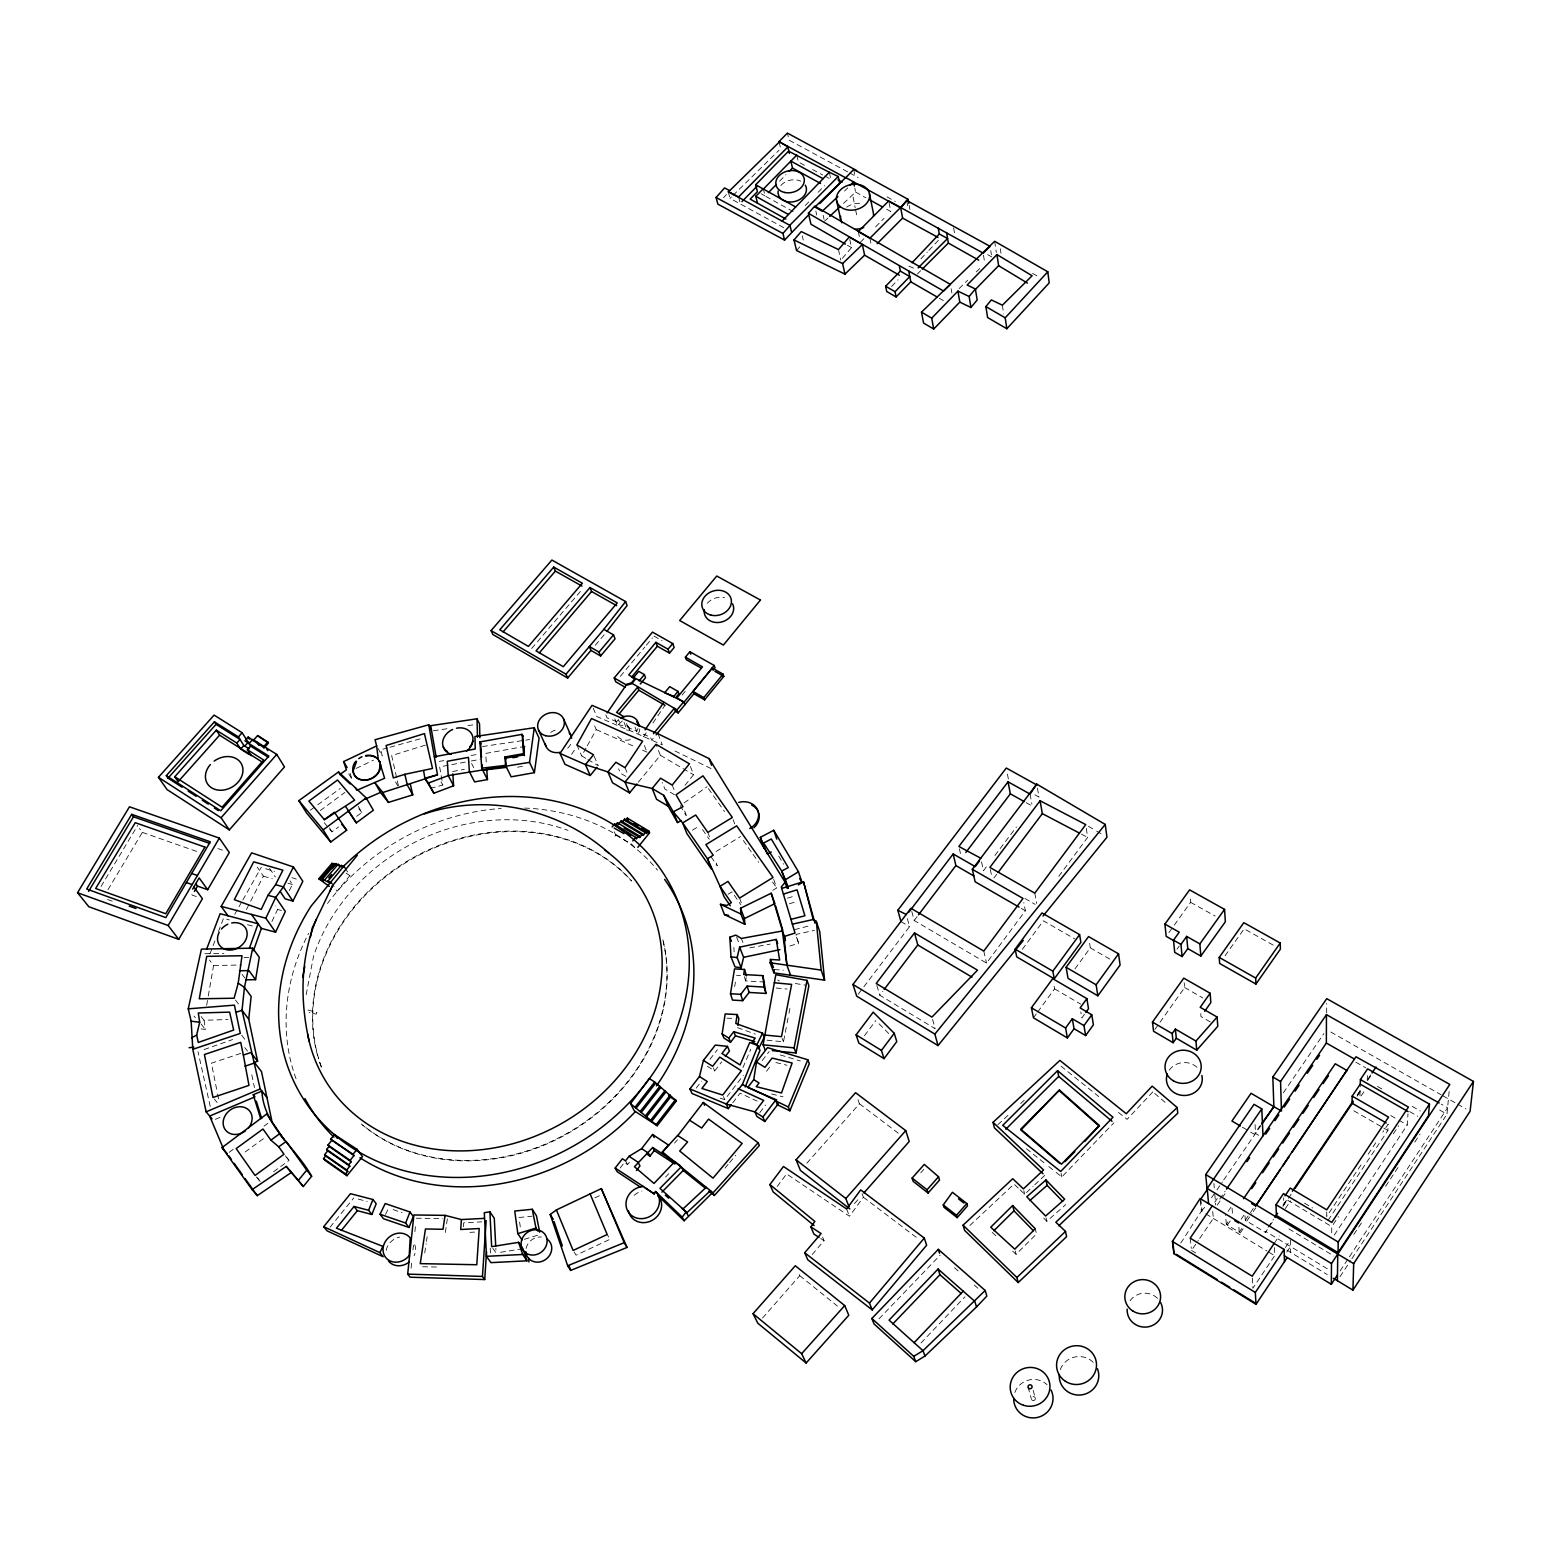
<?xml version="1.0" encoding="UTF-8"?>
<svg xmlns="http://www.w3.org/2000/svg" width="1551" height="1551" viewBox="0 0 1551 1551"><rect width="100%" height="100%" fill="white"/><g stroke="black" fill="none" stroke-linecap="round" stroke-linejoin="round"><path stroke-width="0.75" stroke-dasharray="5 3.75" d="M1326.687 1012.939L1326.706 1003.4M1326.745 1212.048L1326.725 1216.43L1361.468 1164.239M1331.689 1232.851L1331.747 1226.628L1338.435 1216.546M1359.936 1095.588L1360.266 1084.168M1367.226 1080.62L1367.478 1073.563M1328.024 1220.424L1387.874 1130.466L1388.203 1124.087L1382.852 1132.114M1334.287 1235.081L1407.242 1125.037L1407.978 1113.851M463.419 1226.763L463.691 1222.808L481.76 1221.858M1449.138 1091.439L1446.967 1114.2L1438.591 1109.43M411.073 1268.214L411.771 1261.448M412.993 1249.873L413.477 1245.22M414.892 1231.668L415.59 1224.941M445.35 1232.502L447.386 1218.601M424.722 1252.937L426.098 1243.708M426.447 1241.401L427.145 1236.806M764.798 982.035L745.663 980.93L746.205 977.557M734.67 986.552L735.407 982.054M206.651 1005.358L207.873 998.321M208.28 995.975L213.573 965.497L209.463 960.011M306.167 994.734L313.535 956.288A184.705 158.629 -30.1 0 1 567.957 830.367M767.047 1040.198L783.468 1041.807L784.845 1034.711M785.31 1032.326L786.687 1025.23M787.132 1022.846L788.509 1015.75M788.974 1013.365L790.351 1006.269M626.914 729.59L627.089 730.812M210.005 953.826L215.066 940.526M218.439 931.647L223.48 918.347L229.335 919.898M742.948 1067.573L750.781 1049.271M271.929 921.449L277.629 909.448L275.206 905.92M385.54 1214.452L388.622 1208.055M289.281 890.642L292.383 884.477L290.018 880.89M246.415 909.584L249.595 903.302M250.661 901.228L263.399 876.16L257.33 867.203M585.832 758.361L581.703 755.899L586.162 747.815M587.286 745.798L596.224 729.61L593.393 722.96M234.744 914.276L241.685 902.003M242.848 899.948L261.344 867.222M101.048 886.416L137.69 825.423M107.988 889.673L142.343 832.364L139.493 828.486M658.012 733.797L662.316 744.848L627.108 729.28L629.396 729.067L629.105 730.851M1180.757 1243.107L1201.366 1211.157L1200.338 1200.668M1340.122 1270.909L1348.09 1258.83M1349.409 1256.814L1447.587 1107.744L1441.267 1104.157M1340.025 1276.706L1350.591 1260.653M1351.91 1258.656L1445.648 1116.216M1353.849 1234.402L1361.797 1222.382M1385.625 1186.282L1398.866 1166.236M1414.745 1142.176L1420.037 1134.149M571.582 754.368L575.557 748.377M1393.38 1133.82L1398.731 1125.755M1368.156 1154.196L1377.521 1140.14M1285.391 1247.508L1289.114 1241.944M1286.807 1252.064L1290.51 1246.519M1274.224 1243.359L1279.207 1235.953M1274.321 1247.547L1274.651 1255.728L1252.898 1288.202L1252.2 1276.202M1268.078 1227.287L1273.468 1219.28M1282.91 1205.243L1286.962 1199.233M1357.125 1095.045L1361.177 1089.035M1367.924 1079.011L1370.619 1074.998M1286.458 1200.571L1283.84 1204.468L1283.646 1197.837M1357.377 1095.239L1360.053 1091.264M1245.026 1215.868L1245.298 1220.191L1265.422 1232.386L1268.117 1228.373M1269.474 1226.376L1273.526 1220.366M1282.948 1206.348L1287 1200.338M1288.338 1198.341L1292.39 1192.331M1357.106 1096.208L1361.138 1090.198M1367.885 1080.194L1371.937 1074.184M1285.333 1208.559L1290.548 1200.804M1361.061 1095.995L1364.628 1090.683M1241.13 1219.26L1244.891 1213.696M1245.298 1220.191L1249.156 1214.491M1250.455 1212.591L1255.593 1204.972M1241.731 1228.547L1239.249 1232.231L1226.337 1224.379L1228.819 1220.695M1246.752 1221.122L1251.909 1213.522M1253.189 1211.622L1255.748 1207.841M1243.107 1228.76L1239.385 1234.286L1238.764 1225.29M1228.121 1211.389L1231.882 1205.844M1230.234 1220.947L1226.492 1226.434L1225.6 1215.092M646.244 732.809L643.568 736.744L642.366 733.759L650.489 737.268L651.672 740.254L654.638 736.628M652.932 722.999L664.991 705.317M1214.782 1202.161L1217.283 1198.496M1219.765 1199.059L1225.174 1191.149M1217.244 1205.108L1225.348 1193.242M1192.893 1248.419L1198.341 1240.432M1199.698 1238.435L1213.347 1218.446L1212.417 1207.977M1201.366 1211.157L1206.116 1205.65M1211.525 1197.74L1215.577 1191.827M1216.934 1189.85L1222.343 1181.94M1223.681 1179.962L1260.769 1125.813M1283.336 1092.835L1323.914 1033.567M1225.077 955.765L1244.135 928.836L1274.34 945.742M1154.933 1029.379L1184.654 987.522L1184.208 982.83M1176.976 949.193L1179.245 946.013M1168.911 932.597L1172.983 926.916M1174.34 925.036L1190.645 902.333L1190.121 896.11M1260.284 1125.522L1254.837 1133.064L1259.315 1135.72M1084.498 1014.276L1081.822 1017.979L1080.795 1011.95M1033.451 1017.805L1036.281 1013.927M1037.677 1012.008L1054.602 988.84L1053.478 982.733M1074.998 968.852L1090.295 947.855L1089.597 943.338M777.187 1186.496L786.609 1173.933L849.425 1216.217L863.403 1197.236L862.046 1193.572M1022.361 949.29L1043.416 920.809L1074.63 938.82M911.775 911.445L914.198 920.499L986.514 963.074L1025.385 910.767L1023.796 902.546M1058.751 876.315L1087.619 837.404L1085.758 824.609M993.939 878.002L996.789 874.202M986.32 866.912L983.45 870.731L980.93 859.099M994.928 855.512L1016.428 826.993M864.508 1035.622L875.83 1020.577M932.578 1019.395L935.117 1028.662L879.805 995.219L882.732 991.341M858.168 994.307L862.453 988.666M863.868 986.785L909.526 926.645L906.463 915.342M914.198 920.499L917.068 916.699M759.777 1112.629L765.593 1104.991M766.562 1071.256L770.808 1065.692M720.149 1098.166L724.744 1099.62L743.336 1075.386M762.22 1060.535L769.102 1051.559M732.731 1102.839L740.098 1093.222L757.082 1101.074M696.128 1088.201L701.575 1081.144M707.353 1066.254L714.72 1070.927L721.797 1061.756M620.129 1168.077L624.433 1162.513L627.593 1164.607L629.939 1161.583M709.951 1059.333L717.357 1049.775M684.999 785.329L693.568 774.763L689.439 763.829M330.072 1227.19L353.783 1197.934M345.001 867.765L349.867 875.598L337.013 891.36L333.291 885.524M614.971 836.183L615.805 835.155L613.983 831.026M638.353 782.169L660.358 755.298L656.034 744.286M682.13 695.081L685.154 691.397M620.361 676.333L644.809 647.058M646.34 645.216L652.448 637.907M725.034 1168.077L728.078 1164.433M729.61 1162.61L735.736 1155.34M595.293 645.274L605.413 633.293M531.683 648.512L582.42 589.031M842.329 258.377L851.538 247.637L849.696 239.125M812.201 1254.565L824.085 1240.684L822.592 1237.136M796.555 250.525L800.878 245.523M854.504 1203.595L859.196 1198.264M762.549 1318.001L799.754 1275.678L797.97 1271.704M806.811 1163.231L859.409 1103.789L857.877 1099.349M723.522 197.772L726.353 194.573M920.751 1172.827L923.776 1169.396M674.53 1143.087L677.477 1139.83M1152.878 1091.865L1127.092 1119.357L1115.751 1110.245M920.926 258.804L927.304 252.037M928.894 250.351L938.471 240.231M665.573 1177.073L668.772 1173.7M921.023 1342.972L964.974 1296.791M879.029 1318.815L940.177 1255.147M1056.231 1172.459L1061.815 1176.918L1113.87 1122.846M805.26 205.546L810.087 200.583M818.153 192.285L824.589 185.655M891.612 286.47L898.126 279.762M779.591 181.196L786.027 174.643M860.514 242.111L863.868 238.718M875.656 226.814L884.051 218.323M917.397 273.965L920.654 270.727M1012.667 1251.172L1016.079 1254.294L1036.495 1233.995L1035.273 1228.76M783.759 227.667L730.017 198.354L731.374 197.016M733.08 195.348L778.97 150.273M959.1 288.564L967.669 280.246M976.238 271.929L979.67 268.594M844.461 191.044L847.874 187.787M824.492 221.27L827.963 218.012M843.511 203.433L855.629 192.072L854.775 188.039M1020.131 1189.888L1024.688 1194.231L1033.063 1186.379M1034.73 1184.809L1044.773 1175.387M969.918 1225.445L1014.063 1184.111L1018.619 1188.454M997.933 1124.649L1010.205 1113.269M1020.713 1103.537L1024.222 1100.279M1043.668 1218.097L1046.809 1221.296L1065.77 1204.565M229.238 1152.315L235.035 1147.953M264 1126.162L267.858 1123.254M324.198 822.631L331.895 831.859L338.545 826.954M356.614 816.369L361.868 812.472L358.223 806.326M320.281 810.572L344.923 792.406M273.635 1171.684L289.009 1160.439L285.054 1154.894M245.174 1151.966L266.152 1136.67M310.297 810.204L315.9 806.132M317.781 804.775L340.251 788.47M622.319 720.982L617.531 725.48L614.603 718.365M684.127 802.895L707.062 786.725M772.805 890.352L776.721 887.947L773.038 877.478M728.02 894.287L731.975 891.864L740.893 904.756M716.097 851.499L740.544 836.551M692.444 830.212L699.85 825.694M356.032 768.462L373.5 760.164M594.828 1197.876L600.431 1195.278M215.356 1119.337L221.793 1116.604M204.015 1049.562L232.611 1039.558M240.735 1053.381L211.421 1063.191L217.14 1091.691M787.501 898.184L793.996 896.168M789.304 903.787L796.09 901.674M789.847 946.032L798.61 943.299L795.954 934.419L814.372 930.348M425.323 745.139L391.666 755.589L396.823 778.641M524.354 1239.327L537.887 1235.178M387.672 747.873L380.712 749.812L382.244 756.016L377.746 747.95M389.98 747.233L420.147 738.838M430.306 788.373L442.81 785.039L439.631 766.853L469.1 761.405M794.539 929.65L808.401 926.083M439.263 761.425L443.799 760.572M471.077 755.531L477.902 754.251M471.368 760.979L480.422 759.311M452.64 771.526L464.331 769.354M749.831 947.835L770.188 944.113M525.227 746.341L485.696 753.437L486.335 762.956M517.472 767.202L524.393 765.961M500.546 1252.297L522.881 1248.729M433.349 730.773L447.211 728.718M467.995 725.616L474.916 724.588M482.477 746.554L529.628 739.556M518.984 1217.516L532.071 1216.197M469.934 1232.347L474.548 1232.095M201.165 1016.622L204.015 1020.248L227.997 1019.569M204.906 953.71L223.945 953.342M243.934 957.607L248.683 957.529M213.573 965.497L241.626 964.993M416.288 1218.214L442.597 1218.543M422.647 1266.76L439.107 1267.089M726.934 1018.135L731.704 1018.367M736.512 975.288L740.486 975.521M774.22 969.588L783.371 970.15M776.217 988.026L787.055 989.053M201.145 1028.914L205.391 1029.418L204.015 1020.248M795.275 983.508L806.617 985.331M775.868 1062.532L786.977 1065.266M771.584 1093.959L783.042 1096.809M358.262 1199.097L367.219 1201.424M277.629 909.448L281.487 910.476M247.481 924.706L254.422 926.548M308.009 1010.031L316.908 1012.454L316.113 1014.18L309.172 1012.28M263.399 876.16L272.317 878.719M287.924 883.198L292.383 884.477M780.269 1054.932L800.374 1061M265.706 868.696L274.449 871.662M291.918 877.614L296.28 879.087M393.12 1209.586L402.097 1212.649M217.877 848.552L222.433 850.161M142.343 832.364L198.237 851.964M196.318 896.536L192.246 895.101L190.54 892.756M107.581 899.483L114.328 901.926M737.539 1027.634L755.318 1034.09M625.053 728.737L596.728 716.484L592.036 705.356M908.886 266.093L916.544 269.467M596.224 729.61L633.777 746.283M642.599 750.199L647.019 752.157M675.015 751.033L711.056 768.579M1081.454 834.147L1087.619 837.404M804.465 165.259L798.377 162.041L796.787 155.061M812.588 169.563L822.709 174.953M824.744 176.019L830.832 179.257L829.32 172.277M847.641 171.87L789.032 140.113L787.404 133.095M849.735 172.995L858.11 177.531M887.017 196.899L895.354 201.494M855.629 192.072L865.962 197.811M886.649 209.249L890.778 211.537L888.82 201.339M761.114 193.759L764.779 195.814M793.201 211.595L765.108 195.988L763.383 189.067M1034.924 794.829L1038.996 797.078L1036.921 785.058M1026.239 802.72L1032.21 806.055M987.638 254.616L991.709 256.904M1190.645 902.333L1215.15 916.059M653.979 636.065L662.064 640.641M1330.777 1031.997L1440.976 1094.715M1443.07 1095.898L1455.536 1102.994M1457.63 1104.176L1465.947 1108.907M1355.845 1062.202L1365.811 1067.883M615.805 835.155L631.49 844.112L636.375 849.134M1032.539 273.364L1038.782 276.931M1377.443 1086.456L1383.57 1089.965M1412.166 1106.348L1420.328 1111.02M1409.685 1111.621L1417.827 1116.293M1184.654 987.522L1202.781 997.933M1024.94 898.514L1035.06 904.349M847.466 245.31L851.538 247.637M939.324 298.277L943.415 300.642M1390.762 1115.537L1396.947 1119.105M1399.002 1120.287L1407.242 1125.037M1090.295 947.855L1110.167 959.293M1021.198 908.343L1025.385 910.767M1210.323 1021.954L1200.978 1016.564L1200.59 1011.931M1353.868 1110.807L1381.883 1126.995M1383.88 1128.159L1387.874 1130.466M660.358 755.298L693.568 774.763M1054.602 988.84L1080.524 1004.04M1088.414 826.276L1094.599 829.921M1096.654 831.142L1102.839 834.787M900.957 921.565L909.526 926.645M1242.332 1127.17L1248.555 1130.853M1250.629 1132.094L1254.798 1134.537M674.511 794.752L664.894 789.052L662.296 782.538M625.906 776.392L620.458 773.154L618.616 768.792M587.907 759.583L598.259 765.748L593.529 754.814M1304.527 1203.169L1312.592 1207.977M1287.66 1200.241L1331.747 1226.628M1288.9 1228.896L1333.879 1256.019M1327.268 1268.757L1265.383 1231.3L1265.422 1232.386M1286.826 1250.067L1327.229 1274.573M1205.825 1213.871L1266.818 1250.959M1268.776 1252.161L1274.651 1255.728M777.788 980.019L779.377 980.988M1191.517 1250.436L1195.608 1252.937M346.106 873.174L349.867 875.598M820.673 1238.473L824.085 1240.684M859.409 1103.789L899.638 1134.246M863.403 1197.236L918.987 1239.385M1026.432 1148.729L1046.906 1165.053M1048.767 1166.526L1054.35 1170.986M1061.02 1066.177L1098.767 1096.576M799.754 1275.678L837.462 1306.116M1154.642 1093.397L1167.108 1104.06M954.544 1267.749L958.13 1270.889M974.28 1285.062L977.867 1288.222M992.194 1232.405L997.312 1237.097M879.068 1023.815L890.332 1035.137M256.342 1176.976L258.92 1180.02M358.785 808.827L361.868 812.472M214.368 1099.155L217.179 1102.548M285.248 1155.805L289.009 1160.439M201.107 1024.028L205.391 1029.418M194.011 1016.06L195.31 1017.689M244.787 1047.604L247.501 1051.113M241.665 1035.196L245.814 1040.585M235.461 1000.007L239.533 1005.378M242.13 974.396L244.806 978.022M708.4 788.645L724.53 811.541M743.336 840.506L751.673 852.371M753.069 854.349L758.633 862.259M772.534 882.015L776.721 887.947M257.505 1177.713L260.2 1181.552M492.753 1248.245L496.087 1253.014L495.835 1248.381M702.525 829.552L709.234 839.207M711.192 857.005L717.279 865.788L714.856 859.467M629.57 729.338C628.659 721.797 619.14 728.892 616.445 721.952A12.253 10.256 -21.6 0 1 618.481 719.664L619.76 722.805L607.061 717.861L605.801 714.875M269.564 868.347L275.399 877.052M574.122 1252.025L576.1 1255.166L610.008 1239.288L607.178 1234.499M329.394 827.807L331.895 831.859M778.718 856.074L783.546 864.198M348.742 773.794L352.251 779.785L349.479 771.564M680.307 805.589L686.027 815.496M395.544 781.898L397.773 785.892M625.538 1160.846L627.593 1164.607M441.046 781.723L442.81 785.039M471.601 763.519L473.675 767.629M723.386 1096.576L724.744 1099.62M713.344 1067.844L714.72 1070.927M576.875 744.945L581.703 755.899M625.014 767.667L627.728 774.201M626.488 723.483L629.357 730.599M624.045 722.436L626.934 729.552M635.038 727.186L637.888 734.282A12.234 10.256 -21.6 0 0 639.768 728.912M644.382 745.546L646.147 749.947M672.184 785.058L674.743 791.553M736.628 937.134L739.013 943.26M684.65 811.037L686.337 815.341M846.633 1208.966L849.425 1216.217M741.339 938.452L742.929 942.523M782.15 1038.395L783.468 1041.807M707.838 832.402L709.466 836.668M739.536 898.087L741.882 904.291M733.119 819.626L734.689 823.911M796.458 937.172L798.61 943.299M876.819 985.428L879.805 995.219M744.364 976.665L745.663 980.93M628.31 726.198L628.097 727.477L636.627 731.161A12.253 10.256 -21.6 0 0 637.965 728.543M1028.08 1387.176L1031.376 1399.002M1033.14 1390.336L1035.312 1398.226A1.997 1.958 -16.4 0 1 1032.695 1400.475A1.997 1.958 -16.4 0 1 1032.035 1397.141A1.997 1.958 -16.4 0 1 1035.312 1398.226M728.33 191.994L730.017 198.354M738.625 196.977L740.273 203.317M1015.188 1250.862L1016.079 1254.294M1023.834 1190.664L1024.688 1194.231M779.164 142.169L780.676 148.605M802.274 235.81L803.263 240.056M959.39 848.804L960.457 853.477M1046.014 1217.787L1046.809 1221.296M815.826 211.033L816.737 215.027M983.78 951.073L986.514 963.074M823.154 215.259L824.046 219.253M397.327 780.948L398.374 785.562M838.471 249.575L840.797 260.161M210.238 1106.425L198.043 1051.83M858.304 231.584L859.622 237.885M990.313 869.491L991.632 875.733M853.108 197.132L855.144 207.756M855.59 209.87L856.928 216.229M251.785 1074.824L254.442 1087.561M869.878 238.253L871.604 246.687M1061.058 1173.293L1061.815 1176.918M853.67 169.466L855.357 177.648M217.605 1094.075L219.04 1101.191M1007.433 774.085L1008.577 780.134M1034.788 893.143L1036.708 903.438M909.157 205.43L909.914 209.521M906.734 200.816L907.878 206.942M1030.097 794.093L1031.861 804.058M951.131 288.719L951.887 293.042M953.632 227.861L954.699 234.182M983.508 255.217L984.478 261.518M1002.373 305.198L1003.671 313.981M990.759 250.603L991.399 254.81M994.676 241.297L996.324 252.425M1000.337 248.78L1000.977 253.24M519.604 1222.014L520.535 1228.76M1190.179 1238.144L1191.304 1248.381M1200.823 1198.981L1202.044 1211.583M1213.89 1183.587L1214.259 1187.93M1214.821 1194.425L1215.713 1204.991M1232.056 1208.19L1232.58 1215.189M733.856 947.409L734.127 951.752M1255.069 1124.494L1255.515 1133.471M490.213 1248.167L490.465 1252.995M1290.354 1240.083L1290.665 1252.394M570.574 744.267A13.591 11.322 -23.4 0 1 566.251 749.463M550.702 732.479A13.591 11.322 -23.4 0 1 557.1 729.59M414.737 1244.697A15.626 13.668 -39.9 0 1 414.136 1255.767M386.141 1250.455A15.626 13.668 -39.9 0 1 399.615 1237.097M526.099 1248.497A13.455 12.04 -37.7 0 1 541.241 1237.019M634.165 1195.317A17.177 15.549 -33.3 0 1 641.959 1191.11M630.326 739.653A12.234 10.256 -21.6 0 1 616.077 733.138M846.672 207.175A16.654 12.738 -12.7 0 1 862.918 203.704M780.87 185.441A14.386 10.896 -13.8 0 1 800.704 181.176M707.217 603.378A14.987 12.369 -17.9 0 1 724.53 597.736M1014.839 1392.507A19.698 19.213 -16.4 0 1 1047.061 1384.675M1060.302 1369.649A19.795 19.252 -6.9 0 1 1093.862 1362.999M1130.039 1300.804A17.681 16.964 0.9 0 1 1157.977 1298.827M1169.299 1070.112A17.933 16.46 -1.4 0 1 1197.605 1067.883M296.067 1078.779A210.917 181.603 -30.2 0 1 308.63 933.372M327.494 903.496A210.917 181.603 -30.2 0 1 501.225 808.459M524.587 808.071A210.917 181.603 -30.2 0 1 657.527 870.15M663.208 941.535A183.367 157.853 -30.2 0 1 572.92 1129.923A183.367 157.853 -30.2 0 1 362.701 1124.998M321.193 1066.778A183.367 157.853 -30.2 0 1 318.265 1057.956M317.625 1055.727A183.367 157.853 -30.2 0 1 413.671 857.393A183.367 157.853 -30.2 0 1 631.431 880.638M662.878 939.751A183.309 157.814 -30.2 0 1 571.989 1131.047A183.309 157.814 -30.2 0 1 359.425 1122.362M321.522 1067.204A183.309 157.814 -30.2 0 1 408.146 861.232A183.309 157.814 -30.2 0 1 631.645 881.123"/><path stroke-width="1.5" d="M1226.531 1189.171L1326.357 1043.047L1326.454 1014.645L1449.797 1084.44L1331.495 1263.542L1331.32 1284.286L1284.344 1255.767M1337.389 1280.719L1337.757 1254.061M1360.401 1079.574L1408.424 1107.084L1331.786 1222.421L1283.511 1193.572L1276.008 1204.7L1276.395 1215.499L1338.048 1252.607L1338.203 1242.021L1429.44 1104.118L1367.633 1068.852L1360.401 1079.574L1360.266 1084.168L1352.181 1096.15L1352.026 1103.207L1386.187 1122.924M380.266 764.158L384.609 778.253L356.866 790.293L355.412 787.811M1292.041 1152.257L1347.315 1069.589M1333.317 1278.257L1352.937 1290.141L1353.674 1263.638L1473.45 1081.435L1326.725 998.65L1272.828 1077.034L1273.875 1106.658L1262.068 1123.893M1439.173 1102.955L1355.981 1056.793L1255.651 1205.98L1251.618 1203.557M484.048 1218.388L461.403 1219.571L445.059 1215.364L413.884 1214.976L407.68 1274.108L410.123 1277.21L484.726 1279.556L482.458 1276.434L486.161 1220.579M484.726 1279.556L486.549 1251.696M380.363 764.721L379.006 771.157A14.405 11.788 -27.7 0 1 360.394 779.513C352.174 777.613 350.39 766.698 356.051 761.134M461.403 1219.571L460.705 1229.497L479.22 1228.528L476.777 1264.744L420.243 1263.638L425.459 1228.974L443.004 1229.284L445.059 1215.364M1429.44 1104.118L1428.51 1115.692L1338.048 1252.607M792.367 924.163L813.209 919.53L816.311 921.391L819.742 931.666L824.589 980.154L773.91 972.865L770.13 962.764L770.44 959.449L779.649 960.03L776.198 939.421L739.633 947.157L737.132 957.587L741.126 967.708L735.038 966.952L730.986 956.831L729.823 937.211L735.833 935.079L741.339 938.452L782.363 930.988M773.91 972.865L774.22 969.588M238.214 983.16L241.995 955.726L206.71 956.366L199.284 998.786L234.123 998.224L238.214 983.16L244.457 987.386L251.146 996.382L248.742 1019.181L257.582 1061.272L253.86 1062.513M409.212 1255.573L410.201 1237.931A15.684 13.688 -39.8 0 0 388.448 1237.737A15.684 13.688 -39.8 0 0 387.265 1259.121A15.684 13.688 -39.8 0 0 409.212 1255.573L409.58 1256.039M1473.45 1081.435L1470.096 1111.272L1352.937 1290.141M524.509 755.628L523.559 753.65L504.967 756.985L505.568 765.38L511.151 776.818L534.397 772.65L539.069 738.16L534.261 727.729L474.955 736.531L475.246 748.978L434.319 756.791M534.397 772.65L529.531 762.355L534.261 727.729M730.56 1042.233L723.91 1038.046L722.146 1033.916L725.17 1013.947L737.152 1014.548L735.814 1023.486L762.549 1033.16L764.197 1037.309L758.555 1048.825L756.888 1044.695L752.235 1042.001L755.221 1038.104L733.759 1031.686L728.815 1038.104L730.56 1042.233L735.504 1035.835L733.759 1031.686M737.869 1025.424L738.858 1018.736L737.152 1014.548M789.866 1110.807L788.335 1106.987L775.888 1101.016L776.683 1099.95L747.737 1087.484L753.747 1079.612L756.5 1062.028L767.532 1047.623L807.838 1059.779L809.312 1063.715L789.866 1110.807L777.458 1104.835L775.578 1100.26L742.386 1084.556L726.295 1104.06L728.33 1108.616L731.258 1104.758M744.519 969.453L743.705 974.532L762.937 975.637L765.961 993.435L749.094 992.446L742.696 1000.686L732.479 1000.085L730.482 993.745L734.515 968.89L744.519 969.453L746.477 975.87M246.144 979.825L255.585 979.67L259.288 957.335L252.697 948.165L201.436 949.115L188.253 1008.829L191.141 1021.198L192.809 1049.31L206.128 1111.854L212.041 1118.853M252.697 948.165L244.457 987.386L242.014 1010.302L260.2 1088.938L266.927 1097.488M765.147 1049.93L763.092 1044.812L775.81 974.707L807.024 980.387L808.885 985.68L796.051 1052.974L772.282 1050.628M796.051 1052.974L794.112 1047.875L807.024 980.387M309.153 1041.186C299.983 1001.112 300.119 957.878 316.191 919.646M302.658 977.401L304.791 966.447M310.433 937.037L312.197 928.06L332.593 885.505L357.273 855.338M196.667 1035.06L199.691 1022.225L198.295 1013.016L229.626 1012.124L233.658 1030.058L198.276 1042.446L196.667 1035.06L191.49 1037.871M741.126 967.708L743.608 957.316L739.633 947.157M728.33 1108.616L692.037 1093.494L689.885 1088.899L699.462 1076.53L703.417 1060.419L715.302 1045.083L727.458 1046.363L729.455 1051.055L725.345 1056.386M472.842 740.971L471.931 743.608A16.227 13.358 -25.5 0 1 469.72 746.923M253.433 950.763L261.363 928.39L251.533 914.411M249.343 948.417L258.106 923.756L220.126 913.694L206.593 949.251M408.999 1227.461L405.645 1223.022L409.987 1211.99L385.21 1203.557L380.053 1214.259L383.485 1218.737L408.999 1227.461L413.322 1216.469L409.987 1211.99M745.217 1086.999L759.99 1050.337L758.071 1045.626L749.734 1042.524L740.098 1064.955L721.952 1053.497L727.458 1046.363M742.386 1084.556L758.071 1045.626M372.957 1199.524L376.195 1203.75L371.852 1214.472L368.595 1210.265L372.957 1199.524L350.468 1193.688L323.694 1226.705L327.106 1230.854L383.155 1256.737L379.898 1252.646L323.694 1226.705M788.335 1106.987L807.838 1059.779M261.363 928.39L275.574 932.17L285.345 911.484L275.748 897.37L267.955 895.334L261.227 909.409L234.317 899.677L253.685 861.833L282.902 870.169L275.574 884.671L267.955 895.334M329.723 891.592L332.593 885.505M275.574 932.17L265.841 918.192L275.748 897.37L283.406 886.92L293.449 866.99L251.63 852.837L221.192 906.385L227.939 915.769M379.898 1252.646L382.903 1246.364L336.451 1228.198L354.035 1206.465L368.595 1210.265M756.888 1044.695L762.549 1033.16M280.363 891.767L285.151 898.863L292.906 901.112L302.833 881.317L293.449 866.99M195.794 883.76L197.5 886.106L207.66 889.712L229.296 852.546L219.331 838.102L129.47 806.811L77.55 892.736L88.834 906.734L178.733 939.363L202.406 898.708L193.856 886.959M192.634 889.15L199.148 877.905L207.66 889.712M194.36 891.495L197.5 886.106M178.733 939.363L168.148 925.501L219.331 838.102M131.699 814.333L86.662 889.033L165.802 917.591L210.296 841.786L131.699 814.333L133.483 816.776L209.734 843.414M88.543 891.398L133.483 816.776M1286.942 1257.977L1256 1304.313L1173.952 1253.635L1172.42 1241.401L1200.144 1198.555L1284.073 1249.466M1331.32 1284.286L1337.466 1274.941M596.922 767.357L590.214 775.481L564.971 764.333L560.027 753.437L592.036 705.356L658.012 733.797L709.156 758.633L785.097 882.209L787.249 888.49M1256 1304.313L1255.321 1292.448L1284.15 1249.369L1284.461 1261.7M1274.224 1243.359L1252.2 1276.202L1190.179 1238.144L1212.3 1205.806M1284.965 1195.899L1290.238 1188.066L1326.745 1209.838L1388.552 1117.108L1352.181 1096.15M1274.825 1217.283L1277.52 1213.27M1292.371 1191.226L1353.092 1101.055M1371.976 1073.001L1376.028 1066.991M1295.085 1188.318L1353.054 1102.218M1255.651 1205.98L1279.905 1170.171M1282.619 1166.197L1289.346 1156.251M356.536 761.541L353.182 770.789A14.23 11.652 -27.7 0 0 366.017 780.172A14.23 11.652 -27.7 0 0 380.344 768.288L380.422 764.585M1243.534 1198.69L1335.237 1063.773L1347.296 1070.675M1251.715 1188.648L1255.767 1182.696M1262.495 1172.789L1269.222 1162.882M1273.274 1156.949L1278.664 1149.02M1282.696 1143.068L1289.424 1133.161M1293.476 1127.209L1298.866 1119.299M1302.898 1113.347L1308.288 1105.417M1313.678 1097.488L1319.048 1089.558M1323.1 1083.626L1328.49 1075.696M607.158 712.917L625.984 685.387L631.703 683.758L635.406 679.319L628.775 674.859L655.899 642.327L668.054 649.21L669.489 653.126L674.162 647.504L672.746 643.568L652.525 632.129L614.215 677.942L615.766 681.82L625.286 687.306M645.061 729.842L663.847 702.293M1246.926 1161.66L1249.621 1157.705M1265.732 1134.111L1269.668 1128.352M1274.903 1120.675L1278.838 1114.917M1284.17 1107.104L1289.618 1099.136M1295.066 1091.167L1299.137 1085.196M1307.299 1073.253L1312.747 1065.285M1316.818 1059.294L1319.552 1055.32M1208.578 1203.557L1207.201 1188.454L1261.797 1108.868L1254.042 1104.331L1205.728 1174.572L1207.124 1189.791L1200.823 1198.981M1240.257 1125.948L1231.94 1121.043L1251.056 1093.3L1281.456 1111.078L1280.564 1081.512L1326.454 1014.645M1173.952 1253.635L1172.808 1240.839M1255.942 984.051L1255.67 978.061L1280.215 943.027L1243.824 922.671L1219.222 957.413L1219.629 963.462L1255.942 984.051L1280.389 949.134L1280.215 943.027M1176.317 1038.239L1173.157 1042.718L1153.576 1031.279L1152.471 1022.109L1183.762 978.138L1210.129 993.241L1200.203 1007.297L1217.108 1017.049L1217.787 1026.277L1196.752 1050.163L1176.317 1038.239L1175.367 1029.088L1195.937 1041.051L1196.752 1050.163M1204.681 1011.31L1210.846 1002.566L1210.129 993.241M1173.157 1042.718L1172.188 1033.586L1175.367 1029.088M1200.842 956.056L1225.348 921.779L1224.573 909.39L1189.598 889.867L1164.917 924.105L1179.225 932.19L1173.506 940.177L1174.708 952.353L1182.095 956.579L1180.951 944.404L1186.67 936.416L1199.854 943.88L1200.842 956.056L1187.775 948.63L1186.67 936.416M1182.095 956.579L1187.775 948.63M1199.854 943.88L1224.573 909.39M1085.642 1035.564L1093.397 1024.804L1091.768 1014.781L1080.116 1007.937L1086.863 998.631L1052.722 978.662L1031.415 1007.782L1033.451 1017.805L1067.398 1037.949L1074.067 1028.72L1072.303 1018.736L1083.975 1025.599L1085.642 1035.564L1074.067 1028.72M1261.642 1123.641L1273.875 1106.658M943.26 1204.933L952.411 1192.292L966.816 1203.537L967.494 1205.883L957.18 1217.632L943.977 1207.298L943.26 1204.933L956.482 1215.305L957.18 1217.632M1085.836 1012.435L1088.511 1008.732L1086.863 998.631M1097.856 995.8L1120.093 965.032L1118.562 953.826L1088.55 936.571L1066.099 967.301L1068.038 978.39L1097.856 995.8L1096.13 984.788L1118.562 953.826M1083.975 1025.599L1091.768 1014.781M1067.398 1037.949L1065.595 1028.003L1072.303 1018.736M1054.253 978.836L1080.873 942.407L1079.612 934.613L1041.962 912.938L1015.149 949.154L1016.739 956.889L1054.253 978.836L1052.838 971.178L1079.612 934.613M810.863 1226.899L814.876 1221.451L769.897 1184.557L783.468 1166.507L846.633 1208.966L860.689 1189.888L924.28 1238.066L926.645 1245.201L872.205 1309.916L807.761 1259.761L804.678 1252.723L821.119 1233.568L810.863 1226.899L813.887 1234.053L818.986 1237.368M630.54 1103.614L649.268 1078.527L654.696 1082.016L676.372 1100.939L657.197 1125.716L634.262 1110.787L630.54 1103.614L657.197 1125.716M884.051 1058.635L881.433 1050.395L894.248 1033.296L873.194 1012.163L856.094 1034.847L858.847 1043.125L884.051 1058.635L896.788 1041.613L894.248 1033.296M998.204 872.321L1042.33 813.635L1040.101 800.762L1085.758 824.609L1034.788 893.143L989.887 867.416L1040.101 800.762M1019.104 907.141L975.114 881.763L972.341 869.316L1036.747 784.127L1105.243 824.434L1106.949 837.23L1043.028 916.059M908.808 912.259L953.167 853.961L975.249 866.641L979.515 860.979M980.736 858.207L958.867 846.458L1008.053 781.801L1030.097 794.093L1036.747 784.127M884.186 989.422L917.765 944.986L914.489 932.926L876.218 983.47L931.938 1017.088L977.518 970.17L914.489 932.926M657.76 1195.453L684.127 1220.773L711.754 1193.398L710.416 1190.683L686.705 1212.882L682.149 1208.268M778.253 1103.789L764.817 1121.509L762.898 1116.972L775.578 1100.26M918.502 914.819L955.881 865.594L953.167 853.961M965.827 852.468L1010.341 793.841L1008.053 781.801M1023.253 940.449L938.025 1045.568L856.734 996.188L852.953 984.458L910.922 908.285L983.78 951.073L1023.001 898.436L972.341 869.316M684.127 1220.773L682.207 1217.147L686.201 1211.893L659.97 1188.396L681.354 1166.74L674.859 1161.525L653.999 1183.452L634.456 1166.74L652.7 1147.507L675.247 1162.281M900.957 921.565L897.816 910.263L1006.289 768.036L1036.921 785.058M653.96 1193.514L655.608 1191.381L657.857 1194.367A17.235 15.588 -33.2 0 1 648.551 1217.089A17.235 15.588 -33.2 0 1 626.565 1208.21A17.235 15.588 -33.2 0 1 639.749 1187.058L643.471 1186.554L654.173 1193.882L655.802 1191.769L682.207 1217.147M677.787 1135.584L703.282 1102.451L704.6 1105.281M636.472 1170.482L639.981 1165.925L637.984 1162.184L629.066 1156.309L625.538 1160.846L622.378 1158.771L615.185 1168.039L617.259 1171.78L639.981 1186.845M646.593 1153.905L649.985 1156.115L654.27 1150.551L652.7 1147.507M651.052 1119.803L670.265 1095.025M651.769 1121.199L670.963 1096.46M656.461 1124.262L675.654 1099.465M629.066 1156.309L641.629 1148.651L652.583 1134.479L668.694 1145.2M640.563 1111.078L659.834 1086.32M641.28 1112.455L660.513 1087.716M645.778 1115.402L665.03 1090.624M742.696 1000.686L740.738 994.346L747.155 986.087L764.081 987.076L765.961 993.435M646.534 1116.856L665.747 1092.117M635.406 1106.774L654.696 1082.016M636.143 1108.209L655.394 1083.47M603.843 629.357L625.596 601.555L551.885 560.047L491.085 630.598L492.869 634.514L567.666 678.058L590.97 650.412L589.361 646.515L599.035 652.079L600.625 655.976L615.068 638.799L613.517 634.863L603.843 629.357L565.999 674.2L567.666 678.058M606.848 631.431L627.108 605.53L625.596 601.555M785.097 882.209L781.297 887.056L795.023 933.082L783.992 936.533L786.939 965.226L790.583 975.288M644.77 832.364L625.286 820.653L627.341 818.133L648.764 830.987L646.709 833.527L646.03 831.898L624.588 819.006L621.757 822.476L643.2 835.369L646.03 831.898M637.829 847.331L649.539 832.868L648.764 830.987M341.298 1230.525L357.35 1210.672L371.852 1214.472M632.827 840.933L635.658 837.443L614.584 823.969L612.16 826.916M614.584 823.969L615.243 825.5L617.472 822.786L638.954 835.737L636.317 838.975L635.658 837.443M624.084 828.06L639.691 837.462L642.579 833.895L621.117 820.983L618.229 824.531L617.472 822.786M938.025 1045.568L934.865 1034.09L1105.243 824.434M354.016 1155.592L353.008 1154.274L357.04 1149.31L334.454 1134.595L330.634 1139.229L354.016 1155.592L350.119 1160.361L351.185 1161.777L348.723 1164.801L349.789 1166.197L346.707 1169.997L347.734 1171.354L345.621 1173.952L346.978 1175.697L362.507 1156.619L357.04 1149.31M270.882 1140.14L278.734 1146.848L284.007 1154.254L255.043 1175.464L236.159 1148.574L262.991 1129.012L270.882 1140.14L279.49 1133.859L284.492 1140.101L266.694 1114.025L222.045 1147.585L252.115 1189.617L286.237 1166.43L303.279 1186.496L311.635 1176.298C295.853 1147.41 263.689 1126.375 261.886 1091.09L253.259 1094.735L260.626 1118.581M704.6 699.85L703.805 697.62L723.057 674.123L712.355 668.054L693.103 691.494L693.898 693.743L704.6 699.85L723.813 676.372L723.057 674.123M560.027 753.437L585.425 764.604L607.895 771.913L612.548 782.77L629.551 792.91L636.899 783.953M656.131 734.825L675.422 711.327L674.297 708.322L653.475 733.662M693.898 693.743L678.155 712.917L677.031 709.912L683.739 701.75L632.808 677.186M701.44 668.229L686.279 659.64L685.387 657.159L689.885 651.73L714.216 665.476L683.952 702.332L676.469 697.562M303.279 1186.496L298.315 1180.408L306.71 1170.171L286.159 1141.42L278.734 1146.848M351.185 1161.777L329.083 1146.441L327.998 1145.026L331.662 1140.567M349.789 1166.197L327.707 1150.861L326.621 1149.446L329.083 1146.441M347.734 1171.354L325.671 1155.999L324.624 1154.642L327.707 1150.861M346.978 1175.697L324.934 1160.342L323.558 1158.578L325.671 1155.999M673.561 696.767L677.981 691.397L669.702 686.647L664.642 692.793L673.347 696.186M675.945 697.427L678.892 693.859L677.981 691.397M676.682 698.144L702.467 666.833L685.387 657.159M959.798 302.115L933.721 329.045L923.562 323.054L921.507 312.158L994.676 241.297L1047.797 271.793L1049.193 282.883L1006.832 328.754L987.599 317.528L985.874 306.575L991.38 299.925L1002.373 305.198L1032.113 275.748L996.963 254.577L967.145 285.035L975.385 288.99L977.169 299.983L970.945 307.486L959.798 302.115L957.936 291.123L969.142 296.512L970.945 307.486M619.334 713.615L638.799 690.195L637.616 687.171L616.619 712.413L624.045 716.756L621.098 717.997M969.142 296.512L975.385 288.99M631.8 676.934L657.353 646.244L655.899 642.327M633.138 678.02L638.702 671.35L644.382 674.607L645.565 677.651L640.292 683.991M614.215 677.942L625.654 684.553L631.373 682.925L635.076 678.485M639.109 680.967L644.382 674.607M668.054 649.21L672.746 643.568M599.035 652.079L613.517 634.863M872.205 1309.916L869.471 1303.092L924.28 1238.066M379.84 762.549L379.2 761.076M589.981 587.538L536.045 650.858L563.304 666.678L617.22 602.893L589.981 587.538L591.571 591.513L616.658 605.685M539.283 652.932L591.571 591.513M329.297 886.396L318.789 878.797L332.03 863.325L334.861 865.148L331.914 868.579M320.592 879.01L333.833 863.519L336.761 865.38L335.675 863.655L322.414 879.184L323.5 880.89L318.789 878.797M325.555 873.291L329.956 868.133M324.799 879.844L338.099 864.295L342.325 867.009L341.336 865.419L328.036 880.987L329.045 882.577L322.414 879.184M900.627 207.524L906.676 200.447L990.12 246.396L983.179 253.123L888.723 200.913L858.304 231.584L869.878 238.253L900.627 207.466L902.624 218.09L937.987 237.4M845.741 177.706L853.67 169.466L908.033 199.303L900.704 207.892L845.722 177.57L814.915 207.02L822.243 211.246L837.889 196.609M328.734 877.905L331.681 874.454M553.726 567.084L499.771 629.784L528.426 646.418L582.362 583.234L553.726 567.084L555.374 571.098L581.916 586.065M503.086 631.916L555.374 571.098M864.605 255.178L844.946 274.12L796.555 250.525L793.996 239.94L801.266 231.564L838.471 249.575L849.25 237.012L862.375 244.554L864.605 255.178L899.347 275.225M808.187 215.298L784.573 240.095L782.945 233.464L789.963 225.399L728.253 191.684L738.625 196.977L787.85 146.899L779.029 141.606L787.404 133.095L856.675 170.552M808.439 213.321L814.721 206.109L950.395 284.395L943.551 291.026L808.439 213.321L810.96 224.236L845.45 244.127M244.864 740.777L248.839 743.278L242.13 732.712L214.077 715.089L158.454 777.303L167.081 789.595L229.335 829.901L284.492 766.911L276.737 754.426L252.716 739.362L248.994 743.569L250.583 746.089L268.439 757.334M229.335 829.901L221.076 817.765L276.737 754.426M956.482 1215.305L966.816 1203.537M252.386 739.769L253.026 740.758L257.602 735.601L267.838 742.018L263.263 747.194L248.141 737.093L245.969 739.556M263.883 748.183L268.459 743.007L267.838 742.018M753.03 1313.697L795.295 1265.752L844.694 1305.574L848.785 1315.248L806.132 1363.019L757.896 1323.294L753.03 1313.697L801.654 1353.693L806.132 1363.019M863.888 1192.952L909.216 1141.497L905.745 1130.621L855.57 1092.699L796.07 1159.818L800.432 1170.443L849.832 1208.908M1195.937 1041.051L1217.108 1017.049M249.44 754.62L240.657 749.075L243.856 745.469L249.129 748.784M248.199 742.27L244.496 746.458L238.408 736.919L214.406 721.816L166.306 775.655L168.031 778.137L182.126 787.229M251.204 755.725L247.384 749.715L250.583 746.089M849.017 1206.833L845.838 1198.516L905.745 1130.621M928.08 1193.029L927.052 1189.772L938.549 1176.763L924.28 1164.394L912.124 1178.101L913.171 1181.358L928.08 1193.029L939.538 1180.04L938.549 1176.763M784.573 240.095L717.861 204.15L716.077 197.5L724.569 187.923L729.707 190.657M238.408 736.919L242.13 732.712M240.657 749.075L236.799 743.065L240.017 739.439L216.035 724.356L214.406 721.816M216.326 730.153L219.583 735.174L178.191 781.665L174.778 776.721L216.326 730.153L236.799 743.065M168.031 778.137L216.035 724.356M801.654 1353.693L844.694 1305.574M758.148 1142.757L759.35 1145.51L714.371 1195.491L713.072 1192.835L758.148 1142.757L703.282 1102.451M689.613 1120.229L701.692 1128.042L708.555 1119.105L742.134 1143.475L713.014 1178.14L679.687 1151.016L687.597 1141.963L677.593 1135.448L662.393 1152.122L668.559 1144.909M1006.832 328.754L1005.203 317.819L1047.797 271.793M912.085 262.72L939.286 233.988L938.239 228.016M976.51 1306.97L986.843 1296.093L985.195 1290.471L938.316 1249.369L871.856 1318.486L874.066 1323.972L915.749 1361.681L924.958 1356.059L976.51 1306.97L974.823 1301.405L938.084 1269.028L889.072 1320.134L923 1350.688L924.958 1356.059M914.121 1342.701L963.21 1291.188M985.195 1290.471L923 1350.688L913.733 1356.33L871.856 1318.486M892.814 1323.934L939.945 1274.728L938.084 1269.028M908.731 270.998L910.786 281.817L896.11 296.958L895.063 291.704L909.778 276.543L900.355 271.115L899.289 265.57M933.721 329.045L931.724 318.149L957.936 291.123M819.82 203.569L839.75 183.464L838.257 176.504L829.32 172.277L782.131 221.037M896.11 296.958L886.707 291.491L885.64 286.237L900.355 271.115M785.892 219.04L750.161 199.11L757.431 191.723L755.686 184.782L788.528 151.164L829.32 172.277M975.54 289.281L998.611 265.686L996.963 254.577M741.96 201.591L757.198 186.081M757.528 203.22L755.783 196.298L763.073 188.892M763.383 189.067L796.787 155.061M768.327 192.692L776.372 184.491M789.265 171.347L792.483 168.07L790.855 161.091L823.058 178.695M1099.349 1125.522L1061.485 1164.181L1020.713 1129.167L1059.43 1090.043L1099.349 1125.522L1084.692 1141.536M1064.955 1161.699L1074.824 1151.618M661.928 1192.099L683.235 1170.482L681.354 1166.74M1059.43 1090.043L1020.926 1130.039L1059.895 1163.541M838.257 176.504L789.905 225.166L791.572 232.049M877.149 243.662L902.624 218.09M922.283 269.099L948.359 243.061L946.556 232.534M1005.804 1129.225L1058.693 1076.413L1057.569 1070.655L1002.741 1125.367L1060.69 1171.49L1112.978 1117.243L1057.569 1070.655M918.173 267.838L947.583 238.524L939.286 233.988M993.861 1230.738L1014.005 1210.827L1012.667 1205.534L990.759 1227.19L1014.761 1249.156L1035.273 1228.76L1012.667 1205.534M728.33 191.994L779.164 142.169M844.946 274.12L842.62 263.554L862.375 244.554M1065.518 1231.436L1066.623 1236.651L1018.212 1282.561L1016.874 1277.501L1065.518 1231.436L1055.843 1222.227L1177.17 1107.55L1152.16 1086.146L1126.259 1113.734L1059.915 1060.399L993.047 1122.323L994.443 1127.887L1043.028 1173.758M1058.751 1225.813L1177.771 1113.211L1177.17 1107.55M829.688 216.403L840.06 206.671M850.045 185.228L853.515 181.99M682.653 1209.257L706.19 1187.31M1018.212 1282.561L964.606 1230.389L963.074 1225.174L1012.745 1178.721L1023.408 1188.88L1043.571 1169.977L993.047 1122.323M1045.956 1179.962L1026.781 1196.771L1045.607 1216.023L1064.665 1199.233L1045.956 1179.962L1047.138 1185.352L1062.668 1201.366M1029.786 1200.571L1047.138 1185.352M348.2 810.785L356.362 822.844L373.364 810.242L366.172 797.912L338.525 771.952L298.858 800.646L306.536 812.918L330.712 842.038L346.668 830.212L334.434 812.259L324.372 819.665L308.901 801.091L337.556 780.017L354.597 800.161L324.372 819.665M330.712 842.038L323.17 829.882L366.172 797.912M550.217 1214.472L556.402 1209.916L601.323 1188.609L627.011 1247.45L570.671 1270.424L567.666 1265.752L550.217 1214.472L553.261 1219.299M338.525 771.952L339.999 774.453L346.416 769.819L343.643 761.58L376.622 745.934L375.071 739.711L428.774 724.782L431.43 729.901M252.115 1189.617L257.292 1195.647L291.22 1172.556M798.377 884.884L802.08 882.635L798.455 871.778L773.736 830.289L760.32 837.366L764.178 848.378M788.373 888.355L785.388 879.708L798.455 871.778M771.293 851.984L767.493 854L760.32 837.366M590.214 775.481L585.425 764.604L593.529 754.814L576.875 744.945L591.513 718.54L642.618 741.145L625.014 767.667L615.863 762.258L607.895 771.913L624.995 782.092L652.176 788.49L663.789 795.372L668.113 806.152L677.535 822.553L681.393 820.537M744.848 924.318L740.932 914.043L740.525 908.246L771.196 893.24L774.899 903.632L744.441 918.56L744.848 924.318L724.472 914.605L720.42 904.272L726.779 905.493L731.316 902.682L720.013 886.319L707.469 858.769L682.653 822.922L673.25 811.832L663.789 795.372M364.64 799.327L380.48 792.445L388.448 802.41L412.76 794.849L410.375 784.302M206.128 1111.854L260.2 1088.938M567.666 1265.752L624.219 1242.681L627.011 1247.45M380.48 792.445L374.799 782.518L382.787 792.522L437.382 774.841L424.819 778.214L428.425 783.061L448.258 775.578L529.531 762.355M424.819 778.214L433.912 793.22L453.609 785.775L452.814 773.91M235.907 1012.338L242.014 1010.302L248.742 1019.181M192.809 1049.31L240.289 1033.412L234.414 1005.145L188.253 1008.829M243.352 1055.068L240.715 1042.369L204.402 1054.525L212.972 1097.468L248.974 1085.39L243.352 1055.068L250.835 1052.567L257.582 1061.272M245 1066.177L254.752 1062.92L261.479 1071.567L271.735 1120.345M781.704 888.432L803.476 881.666L814.954 923.175M783.41 894.093L797.078 889.828L804.911 915.788L790.932 919.355M404.889 774.317L393.314 777.923L386.102 745.508L424.451 733.604L432.516 768.443L404.889 774.317L407.273 784.922L412.76 794.849M539.67 1232.153L536.433 1215.751L532.264 1209.276L514.738 1211.04L517.821 1233.627L535.967 1228.082L538.042 1231.281M424.295 813.945C487.111 792.716 559.601 809.06 608.69 852.953M743.608 957.316L779.92 949.658M453.609 785.775L448.258 775.578L447.289 761.27L468.46 757.353L469.371 771.681L474.606 781.898L487.46 779.591L481.721 768.191L479.976 741.921L522.105 734.34L523.036 736.337M379.724 762.026L379.064 760.785M512.896 757.722L517.53 756.888M489.883 1211.816L484.3 1212.708L486.471 1256.329L490.95 1262.65L526.991 1260.808L522.881 1248.729L518.577 1242.351L491.648 1246.655L489.883 1211.816L494.284 1218.311L495.719 1246.073M479.879 737.714L479.53 723.89L477.029 718.792L430.693 725.694L436.199 757.276M481.721 768.191L505.568 765.38M482.71 770.168L506.518 767.357M189.106 1047.72L193.817 1047.177M486.471 1256.329L522.706 1254.468L526.991 1260.808M239.455 970.771L248.955 970.596L255.585 979.67M407.68 1274.108L482.458 1276.434M730.482 993.745L740.738 994.346M774.24 982.752L791.63 984.381L781.491 1036.669L765.011 1035.06M763.092 1044.812L794.112 1047.875M191.141 1021.198L199.691 1022.225M730.986 956.831L737.132 957.587M770.13 962.764L821.158 970.092L824.589 980.154M724.472 914.605L728.679 915.4M221.192 906.385L265.841 918.192M275.574 884.671L283.406 886.92L292.906 901.112M735.504 1035.835L754.755 1041.593M380.053 1214.259L405.645 1223.022M191.684 873.484L197.423 875.52M186.372 882.538L192.13 884.574M129.198 906.075L135.965 908.518M77.55 892.736L168.148 925.501M689.885 1088.899L726.295 1104.06L754.93 1111.912L762.898 1116.972M738.102 1088.647L763.674 1100.415L754.93 1111.912L756.888 1116.449L764.817 1121.509M720.42 904.272L740.932 914.043M793.996 239.94L842.62 263.554M1042.33 813.635L1079.38 833.081M716.077 197.5L782.945 233.464M779.029 141.606L845.024 177.473M838.025 179.838L842.251 182.126M792.483 168.07L820.576 183.464M870.092 200.098L882.519 206.962M755.686 184.782L795.585 206.923M755.783 196.298L788.276 214.406M1010.341 793.841L1024.261 801.615M948.359 243.061L978.739 260.18M714.914 671.331L723.813 676.372M1219.222 957.413L1255.67 978.061M657.353 646.244L669.489 653.126M1173.506 940.177L1180.951 944.404M1174.301 940.972L1166.197 936.377L1164.917 924.105M1326.357 1043.047L1353.945 1058.79M614.138 828.04L623.987 833.643M693.103 691.494L703.805 697.62M1360.266 1084.168L1408.114 1111.621M590.97 650.412L600.625 655.976M910.786 281.817L937.289 297.113M955.881 865.594L973.815 875.927M677.031 709.912L631.373 682.925M638.799 690.195L664.991 705.317M675.422 711.327L678.155 712.917M985.874 306.575L1005.203 317.819M885.64 286.237L895.063 291.704M1272.828 1077.034L1280.564 1081.512M491.085 630.598L565.999 674.2M1066.099 967.301L1096.13 984.788M1152.471 1022.109L1172.188 1033.586M1015.149 949.154L1052.838 971.178M921.507 312.158L931.724 318.149M897.816 910.263L906.211 914.47M1031.415 1007.782L1065.595 1028.003M917.765 944.986L971.954 977.111M668.113 806.152L656.558 799.288L652.176 788.49L660.552 778.195L672.184 785.058L689.439 763.829L656.034 744.286L624.995 782.092L629.551 792.91M1276.008 1204.7L1338.203 1242.021M633.991 823.523L637.868 825.849M641.765 828.195L649.539 832.868M1205.728 1174.572L1353.674 1263.638M998.611 265.686L1027.421 283.096M1207.201 1188.454L1331.495 1263.542M852.953 984.458L934.865 1034.09M1234.887 1220.715L1238.609 1222.963M856.094 1034.847L881.433 1050.395M1172.42 1241.401L1255.321 1292.448M1176.375 1254.352L1217.399 1279.691M1221.509 1282.212L1229.71 1287.291M1233.821 1289.812L1256.388 1303.751M266.404 741.727L257.602 735.601M722.146 1033.916L728.815 1038.104M756.5 1062.028L764.973 1067.359L772.088 1058.073L792.134 1062.997L781.491 1092.97L756.229 1086.65L759.04 1082.966L753.747 1079.612M248.994 743.569L268.846 756.074L220.727 810.766L166.306 775.655M247.384 749.715L263.67 759.99L222.103 807.218L174.778 776.721M219.583 735.174L262.759 762.413M703.417 1060.419L712.665 1066.293L719.761 1057.103L741.359 1070.752L722.708 1095.045L701.905 1088.472L707.275 1081.512L699.462 1076.53M617.162 826.722L622.92 830.405M626.74 832.848L630.578 835.291M341.336 865.419L345.001 867.765M335.675 863.655L339.049 865.826L338.099 864.295M668.52 1095.898L676.372 1100.939M328.036 880.987L332.05 883.585M188.175 791.126L196.221 796.322M202.25 800.219L208.299 804.116M214.348 808.013L218.361 810.611M158.454 777.303L221.076 817.765M654.27 1150.551L674.898 1164.064M641.629 1148.651L648.396 1153.091L649.985 1156.115M615.185 1168.039L643.471 1186.554M645.022 1187.833L654.173 1193.882M330.634 1139.229L353.008 1154.274M327.998 1145.026L350.119 1160.361M326.621 1149.446L348.723 1164.801M324.624 1154.642L346.707 1169.997M323.558 1158.578L345.621 1173.952M796.07 1159.818L845.838 1198.516M804.678 1252.723L869.471 1303.092M958.499 1198.865L963.888 1203.072M912.124 1178.101L927.052 1189.772M662.238 1151.831L713.072 1192.835M667.492 1157.841L673.056 1162.3M683.235 1170.482L705.647 1188.473M708.923 1191.11L714.371 1195.491M814.139 1225.581L773.135 1191.885L769.897 1184.557M1058.693 1076.413L1112.028 1121.295M939.945 1274.728L961.407 1293.65M1059.604 1090.954L1099.504 1126.414M665.321 1195.142L668.733 1198.206M339.999 774.453L350.119 783.953M963.074 1225.174L1016.874 1277.501M1014.005 1210.827L1033.296 1230.68M286.237 1166.43L298.315 1180.408M222.045 1147.585L227.318 1153.77M345.757 806.694L356.362 822.844M341.86 824.492L346.668 830.212M298.858 800.646L323.17 829.882M306.71 1170.171L311.635 1176.298M253.259 1094.735L254.946 1096.867L209.676 1116.061L223.809 1149.659M354.035 1206.465L357.35 1210.672M334.454 1134.595L337.226 1138.26M657.643 1195.123L660.028 1198.419A17.177 15.549 -33.3 0 1 650.043 1221.374A17.177 15.549 -33.3 0 1 628.504 1210.827M228.676 1155.669L231.409 1159.469M234.123 1163.289L242.305 1174.708M245.019 1178.527L257.292 1195.647M730.308 905.784L724.065 896.73L720.013 886.319L727.981 881.433L739.536 898.087L773.038 877.478L736.667 825.849L705.879 844.655L713.227 855.241L707.469 858.769L711.56 869.297L686.88 833.585L682.653 822.922L695.701 814.992L707.838 832.402L732.343 817.474L702.991 775.83L676.062 794.791L682.963 806.733L673.25 811.832L677.535 822.553M517.821 1233.627L522.086 1240.005M443.256 746.903L444.749 749.249A16.227 13.358 -25.5 0 0 447.522 751.556M248.141 737.093L249.401 739.09M333.833 863.519L334.861 865.148M256.652 741.824L258.862 745.333M332.03 863.325L332.903 864.702M266.539 748.648L267.8 750.645M379.84 762.123L378.017 759.098A14.405 11.788 -27.7 0 0 365.551 755.57M799.618 878.506L802.08 882.635M343.643 761.58L347.133 767.571M382.787 792.522L388.448 802.41M428.425 783.061L433.912 793.22M686.201 1211.893L688.101 1215.538M652.583 1134.479L654.154 1137.542M674.859 1161.525L675.383 1162.571M479.976 741.921L480.965 743.918M504.967 756.985L505.917 758.962M538.488 729.998L546.068 746.535M563.498 718.733L570.826 735.348M621.117 820.983L621.757 822.476M627.341 818.133L628.155 820.014M624.588 819.006L625.286 820.653M638.954 835.737L639.691 837.462M785.388 879.708L781.704 871.042L763.654 843.027L771.312 838.975L788.276 867.571L781.704 871.042L788.199 888.374M642.579 833.895L643.2 835.369M601.323 1188.609L624.219 1242.681M590.078 1193.863L607.178 1234.499L573.114 1250.455L556.402 1209.916M729.823 937.211L731.432 941.283M740.525 908.246L744.441 918.56M913.733 1356.33L915.749 1361.681M770.44 959.449L773.464 967.553M683.739 701.75L684.844 704.774M776.198 939.421L777.691 943.512M709.156 758.633L711.56 765.225M783.817 935.079L785.291 939.169M785.446 940.604L771.196 893.24M689.885 651.73L690.757 654.212M714.216 665.476L715.069 667.958M712.277 667.841L713.13 670.323M773.736 830.289L776.76 839.11M554.017 1221.529L562.354 1245.976M569.159 1265.984L570.671 1270.424M518.577 1242.351L522.706 1254.468M938.316 1249.369L939.557 1253.208M256.303 1101.21L261.654 1118.523M747.155 986.087L749.094 992.446M775.558 905.842L782.751 930.173M803.476 881.666L813.209 919.53M379.646 761.696L380.557 765.108M787.734 146.337L789.362 153.336M836.59 200.661L840.72 219.699M853.496 181.855L854.368 186.023M869.452 193.623A16.809 12.776 -12.7 0 1 847.098 209.792A16.809 12.776 -12.7 0 1 842.561 188.117A16.809 12.776 -12.7 0 1 869.452 193.623L873.31 212.72A16.654 12.738 -12.7 0 1 873.426 216.074M532.264 1209.276L535.967 1228.082M908.033 199.303L908.789 203.394M428.774 724.782L437.498 775.035M423.617 770.808L424.916 778.408M782.344 930.949L786.919 965.168M376.622 745.934L378.308 759.563A14.23 11.652 -27.7 0 0 365.92 756.054M762.937 975.637L764.081 987.076M816.311 921.391L821.158 970.092M523.773 745.973L524.316 753.224M522.668 735.523L524.122 754.814L505.529 758.148L506.13 766.543M522.105 734.34L523.559 753.65M528.62 1258.229L528.891 1261.952M486.646 767.706L487.46 779.591M480.558 743.084L481.508 757.411M481.993 764.585L482.303 769.354M1261.797 1108.868L1262.999 1135.778M477.029 718.792L477.475 737.229M559.833 752.351A13.591 11.322 -23.4 0 1 545.273 743.685M569.178 732.886A13.591 11.322 -23.4 0 1 571.64 738.218M409.115 1262.068A15.626 13.668 -39.9 0 1 388.448 1260.944M547.27 1239.21A13.455 12.04 -37.7 0 1 548.589 1256.756A13.455 12.04 -37.7 0 1 530.306 1259.897L528.057 1257.687A13.455 12.04 -37.7 0 1 525.886 1251.773M636.666 721.719A12.234 10.256 -21.6 0 1 639.497 726.217M621.04 717.842A12.253 10.256 -21.6 0 1 638.508 725.79M863.733 227.396A16.654 12.738 -12.7 0 1 855.26 229.199M841.922 222.801A16.654 12.738 -12.7 0 1 840.623 216.345M805.279 185.189A14.386 10.896 -13.8 0 1 794.286 201.611A14.386 10.896 -13.8 0 1 778.137 191.006M732.537 603.746A14.987 12.369 -17.9 0 1 720.866 622.164A14.987 12.369 -17.9 0 1 704.29 609.64M1051.055 1390.045A19.698 19.213 -16.4 0 1 1037.852 1417.362A19.698 19.213 -16.4 0 1 1013.714 1399.099M1097.429 1368.68A19.795 19.252 -6.9 0 1 1081.978 1394.834A19.795 19.252 -6.9 0 1 1059.275 1374.574M1160.575 1302.472A17.681 16.964 0.9 0 1 1148.438 1326.764A17.681 16.964 0.9 0 1 1127.17 1309.122M1201.87 1075.444A17.933 16.46 -1.4 0 1 1183.471 1095.471A17.933 16.46 -1.4 0 1 1167.283 1074.009M751.653 805.047A16.596 14.289 -19.8 0 1 753.902 827.788M738.741 802.41A16.615 14.289 -19.7 0 1 757.644 810.049A16.615 14.289 -19.7 0 1 749.773 828.525M664.642 879.417A210.917 181.603 -30.2 0 1 656.403 1085.894M634.921 1112.067A210.917 181.603 -30.2 0 1 359.929 1157.744M333.911 1137.077A210.917 181.603 -30.2 0 1 304.927 1098.554M605.045 850.2A184.705 158.629 -30.1 0 1 568.597 1119.337A184.705 158.629 -30.1 0 1 307.68 1034.362M245.465 1130.873A15.374 12.912 -37.7 0 1 223.266 1124.746A15.374 12.912 -37.7 0 1 241.956 1106.852A15.374 12.912 -37.7 0 1 248.373 1128.1M231.681 922.981A15.607 12.815 -33.2 0 1 247.036 935.68A15.607 12.815 -33.2 0 1 227.881 949.968A15.607 12.815 -33.2 0 1 219.195 932.287M221.425 929.049A15.607 12.815 -33.2 0 1 227.881 924.222M456.498 728.214A15.704 12.931 -25.6 0 1 472.977 738.14L472.803 741.649A15.704 12.931 -25.6 0 1 466.541 751.111M451.322 754.271A15.704 12.931 -25.6 0 1 443.47 747.737L442.636 744.461A15.704 12.931 -25.6 0 1 452.621 729.474M358.766 758.613A14.405 11.788 -27.7 0 1 362.003 756.733M214.135 761.134A19.678 15.781 -30.1 0 1 242.809 768.113A19.678 15.781 -30.1 0 1 218.497 790.138A19.678 15.781 -30.1 0 1 210.374 764.546M355.005 762.665L354.656 764.333L355.005 762.665M204.906 847.079L165.744 913.752L95.658 888.49L135.247 822.689L204.906 847.079M344.361 865.477L310.937 906.346A212.468 182.495 -30.1 0 0 457.312 1177.461A212.468 182.495 -30.1 0 0 679.571 905.784A212.468 182.495 -30.1 0 0 344.361 865.477M760.436 600.043L723.386 645.061L679.687 620.536L716.756 576.022L760.436 600.043M525.537 1252.82L523.288 1250.591A13.552 12.098 -37.5 0 1 532.071 1230.214A13.552 12.098 -37.5 0 1 546.611 1244.581A13.552 12.098 -37.5 0 1 525.537 1252.82M545.564 735.697A13.707 11.4 -23.3 0 0 564.312 721.583A13.707 11.4 -23.3 0 0 543.141 715.864A13.707 11.4 -23.3 0 0 545.564 735.697M784.825 192.498A14.444 10.915 -13.8 0 0 804.193 178.636A14.444 10.915 -13.8 0 0 781.2 173.925A14.444 10.915 -13.8 0 0 784.825 192.498M710.998 615.127A15.045 12.389 -17.9 0 0 731.296 599.83A15.045 12.389 -17.9 0 0 707.566 593.839A15.045 12.389 -17.9 0 0 710.998 615.127M1023.563 1405.303A19.93 19.387 -16.3 0 0 1049.6 1382.91A19.93 19.387 -16.3 0 0 1017.068 1372.344A19.93 19.387 -16.3 0 0 1023.563 1405.303M1029.399 1388.668A2.036 1.978 -16.3 0 0 1032.055 1386.381A2.036 1.978 -16.3 0 0 1028.74 1385.295A2.036 1.978 -16.3 0 0 1029.399 1388.668M1065.459 1381.34A19.989 19.407 -7.4 0 0 1096.479 1366.198A19.989 19.407 -7.4 0 0 1067.689 1347.761A19.989 19.407 -7.4 0 0 1065.459 1381.34M1132.947 1311.08A17.895 17.139 0.2 0 0 1160.575 1297.664A17.895 17.139 0.2 0 0 1134.615 1281.456A17.895 17.139 0.2 0 0 1132.947 1311.08M1173.351 1080.795A18.089 16.576 -1.6 0 0 1201.191 1067.476A18.089 16.576 -1.6 0 0 1174.805 1052.101A18.089 16.576 -1.6 0 0 1173.351 1080.795"/></g></svg>
